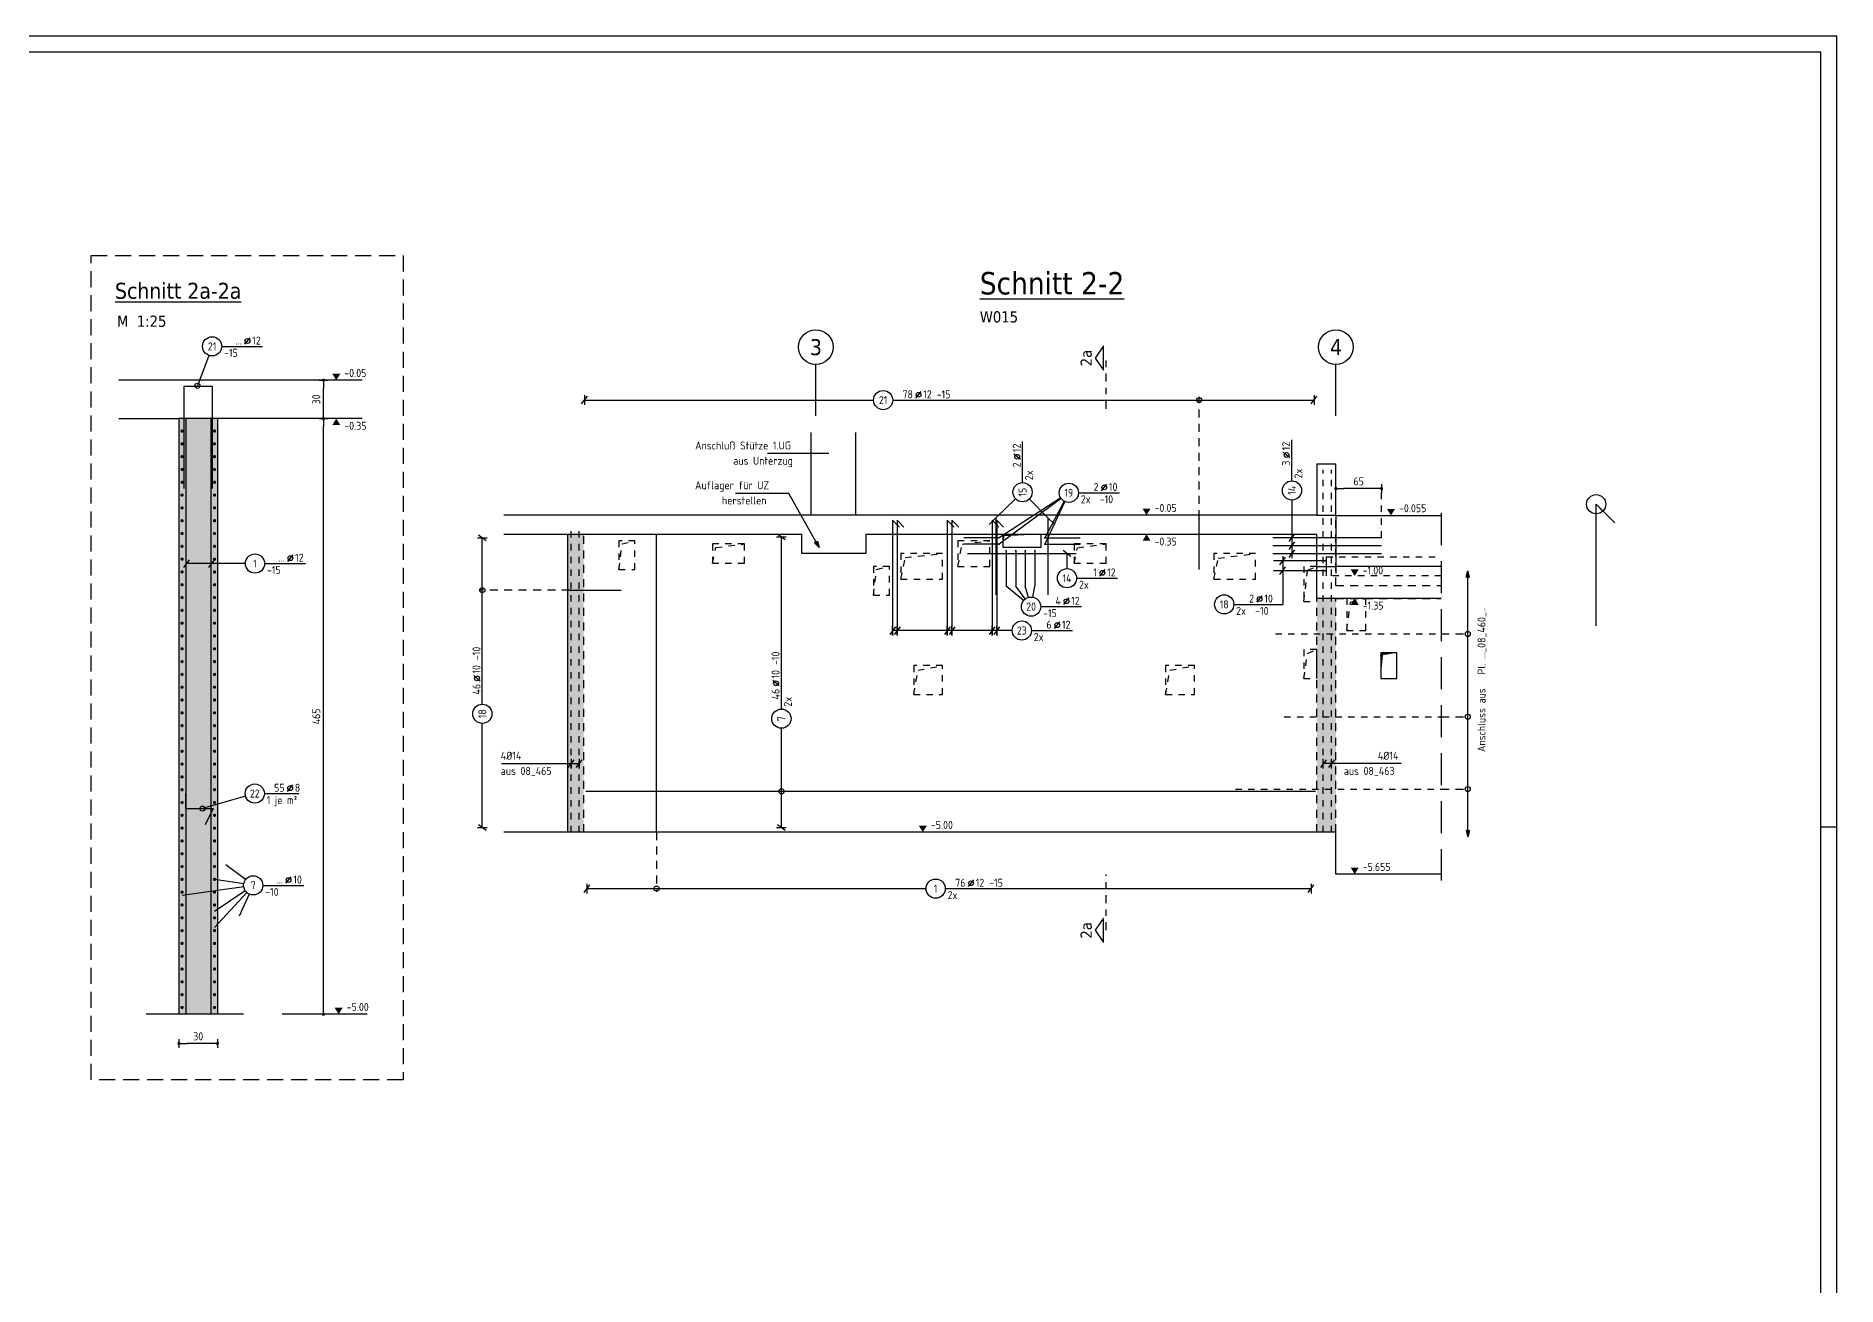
# Model space of a CAD drawing. Extents: x 40 to 126.2, y 46.1 to 88.1.
# Drawn here: x 71.27 to 99.41, y 68.59 to 88.1 of the extents above; entities that cross this region are included whole.
import ezdxf
from ezdxf.enums import TextEntityAlignment as Align

# ---------------------------------------------------------------- set-up
doc = ezdxf.new("R2010")
doc.units = 0
doc.header["$LTSCALE"] = 0.5
for name, pattern in [('AUSGEZOGEN', [1000.01, 1000, 0.01]), ('DASHDOTSMALL', [1.05, 0.5, -0.25, 0.05, -0.25]), ('DASHEDX2', [1.5, 1, -0.5]), ('DOT', [0.175, 0.05, -0.125]), ('HIDDEN', [0.375, 0.25, -0.125]), ('HIDDEN2', [0.187, 0.125, -0.062]), ('HIDDEN4', [0.12, 0.02, -0.1]), ('STRICHLINIE', [0.75, 0.5, -0.25]), ('STRICHPUNKT2', [0.55, 0.25, -0.125, 0.05, -0.125]), ('VERDECKT', [0.375, 0.25, -0.125])]:
    doc.linetypes.add(name, pattern=pattern)
for name, color, linetype in [('ACHSEN', 7, 'Continuous'), ('AFB', 7, 'Continuous'), ('AFU', 7, 'Continuous'), ('BETON', 7, 'Continuous'), ('DETAIL', 7, 'Continuous'), ('DRUEBER', 7, 'Continuous'), ('Fugenband', 7, 'Continuous'), ('grau_mittel', 7, 'Continuous'), ('HILFE', 7, 'Continuous'), ('koten', 7, 'Continuous'), ('MASSE', 7, 'Continuous'), ('OBJEKT', 7, 'Continuous'), ('RAHMEN', 7, 'Continuous'), ('RND', 7, 'Continuous'), ('SCHATTEN', 15, 'Continuous'), ('SCHNITTE', 7, 'Continuous'), ('SFP_Achsen', 7, 'Continuous'), ('TEXT', 7, 'Continuous'), ('VERDECKT', 7, 'Continuous'), ('WBZ', 7, 'Continuous')]:
    doc.layers.add(name, color=color, linetype=linetype)
doc.layers.add('NOPLOT', color=7, linetype='Continuous', plot=False)
doc.styles.add('helv', font='tahoma.ttf')
doc.styles.add('txt', font='isocp.shx')
doc.linetypes.add('AFU_50K', pattern='A,0.15,["/",Standard,S=0.2,R=0,X=-0.01,Y=-0.1],0.07,["/",Standard,S=0.2,R=0,X=-0.01,Y=-0.1],0.15', length=0.37)
doc.linetypes.add('AFU_50L', pattern='A,0.75,["/",Standard,S=0.2,R=0,X=-0.01,Y=-0.1],0.07,["/",Standard,S=0.2,R=0,X=-0.01,Y=-0.1],0.75', length=1.57)
doc.linetypes.add('AFU_50M', pattern='A,0.45,["/",Standard,S=0.2,R=0,X=-0.01,Y=-0.1],0.07,["/",Standard,S=0.2,R=0,X=-0.01,Y=-0.1],0.45', length=0.97)
doc.dimstyles.new('DOT_I', dxfattribs={"dimscale": 0.5, "dimtxt": 0.25, "dimasz": 0.25, "dimexe": 0.1, "dimexo": 0.3, "dimgap": 0.1, "dimtad": 1, "dimdec": 3, "dimzin": 3, "dimtxsty": 'txt', "dimblk": 'DOT', "dimblk1": 'DOT', "dimblk2": 'DOT', "dimsah": 1, "dimcen": 0.1, "dimse1": 1, "dimse2": 1, "dimazin": 0, "dimtfac": 1, "dimtdec": 4, "dimtix": 1, "dimtmove": 2, "dimatfit": 3, "dimfxl": 0, "dimtvp": 1, "dimtolj": 1, "dimtzin": 0, "dimarcsym": 0})

# ---------------------------------------------------------------- blocks, each defined once
blk = doc.blocks.new('DINA0')
at = {"layer": 'RAHMEN'}
for p, q in [((118.9, 84.1), (0, 84.1)), ((118.9, 0), (118.9, 84.1))]:
    blk.add_line(p, q, dxfattribs=at)
at = {"layer": 'RAHMEN', "color": 5}
for p, q in [((118.4, 83.6), (2, 83.6)), ((118.4, 0.5), (118.4, 83.6))]:
    blk.add_line(p, q, dxfattribs=at)
at = {"layer": 'RAHMEN', "color": 7}
blk.add_line((118.4, 59.4), (118.9, 59.4), dxfattribs=at)
blk = doc.blocks.new('OKRD_O')
at = {"color": 0, "linetype": 'ByBlock'}
blk.add_solid([(-0.125, 0.202), (0.125, 0.202), (0, 0)], dxfattribs=at)
at = {"color": 0, "linetype": 'ByBlock', "style": 'txt'}
blk.add_attdef('OKRD', (0.25, 0.1), '', height=0.25, dxfattribs=at)
blk = doc.blocks.new('OKRD_U')
at = {"color": 0, "linetype": 'ByBlock'}
blk.add_solid([(-0.125, -0.202), (0.125, -0.202), (0, 0)], dxfattribs=at)
at = {"color": 0, "linetype": 'ByBlock', "style": 'txt'}
blk.add_attdef('OKRD', (0.25, -0.35), '', height=0.25, dxfattribs=at)
blk = doc.blocks.new('Pfeillinie')
at = {"layer": 'TEXT', "linetype": 'Continuous'}
blk.add_hatch(color=7, dxfattribs=at).paths.add_polyline_path([(0, 0), (-0.8, 0.2), (-0.8, 0), (-0.8, -0.2)])
at = {"layer": 'TEXT', "color": 7, "linetype": 'Continuous'}
for p, q in [((-0.8, 0), (-0.8, 0.2)), ((-0.8, 0.2), (0, 0)), ((-0.8, 0), (-0.8, -0.2)), ((-0.8, -0.2), (0, 0))]:
    blk.add_line(p, q, dxfattribs=at)
blk = doc.blocks.new('lei_gre')
at = {"layer": 'RND', "color": 7, "linetype": 'Continuous'}
for p, q in [((-0.09, -0.12), (0.09, 0.12)), ((0, 0.15), (0, -0.15))]:
    blk.add_line(p, q, dxfattribs=at)
blk = doc.blocks.new('SCHN-2')
at = {"layer": 'SCHNITTE', "color": 6, "linetype": 'Continuous'}
blk.add_lwpolyline([(0.378, 0.088), (0, 0.34), (-0.378, 0.088)], close=True, dxfattribs=at)
at = {"layer": 'SCHNITTE', "color": 1, "linetype": 'DASHDOTSMALL', "style": 'helv'}
blk.add_attdef('SCHN-2', text='', height=0.35, dxfattribs=at).set_placement((0, 0.45), align=Align.CENTER)
blk = doc.blocks.new('RND_LEI')
at = {"layer": 'RND', "color": 7, "linetype": 'Continuous'}
blk.add_line((1.022, 0.066), (1.19, 0.27), dxfattribs=at)
for centre, radius in [((0, 0), 0.3), ((1.106, 0.168), 0.075)]:
    blk.add_circle(centre, radius, dxfattribs=at)
at = {"layer": 'RND', "color": 7, "linetype": 'Continuous', "style": 'txt'}
blk.add_attdef('POSL', text='', height=0.25, dxfattribs=at).set_placement((0, 0), align=Align.MIDDLE)
blk.add_attdef('ANZ', text='', height=0.25, dxfattribs=at).set_placement((0.931, 0.057), align=Align.RIGHT)
for tag, p in [('DUM', (1.253, 0.057)), ('ABSTD', (1.674, 0.057)), ('POSTXT', (0.374, -0.327))]:
    blk.add_attdef(tag, p, '', height=0.25, dxfattribs=at)
blk = doc.blocks.new('DOT')
at = {"layer": 'MASSE', "color": 7, "linetype": 'Continuous'}
for p, q in [((0, 0), (-1, 0)), ((0, 0.54), (0, -0.54))]:
    blk.add_line(p, q, dxfattribs=at)
at = {"layer": 'MASSE', "color": 7, "linetype": 'Continuous', "const_width": 0.2}
blk.add_lwpolyline([(-0.1, 0, 1), (0.1, 0, 1)], format="xyb", close=True, dxfattribs=at)
blk = doc.blocks.new('*D30')
at = {"layer": 'DEFPOINTS', "color": 0, "linetype": 'AUSGEZOGEN', "transparency": 16777216}
for p in [(91.578, 81.038), (91.578, 81.038), (92.291, 81.038)]:
    blk.add_point(p, dxfattribs=at)
at = {"layer": 'MASSE', "color": 0, "linetype": 'AUSGEZOGEN', "lineweight": -2, "transparency": 16777216}
blk.add_line((92.166, 81.038), (91.703, 81.038), dxfattribs=at)
at = {"layer": 'MASSE', "color": 0, "linetype": 'AUSGEZOGEN', "lineweight": -2, "transparency": 16777216, "xscale": 0.125, "yscale": 0.125, "zscale": 0.125, "rotation": 180}
blk.add_blockref('DOT', (91.578, 81.038), dxfattribs=at)
at = {"layer": 'MASSE', "color": 0, "linetype": 'AUSGEZOGEN', "lineweight": -2, "transparency": 16777216, "xscale": 0.125, "yscale": 0.125, "zscale": 0.125}
blk.add_blockref('DOT', (92.291, 81.038), dxfattribs=at)
at = {"layer": 'MASSE', "color": 0, "linetype": 'AUSGEZOGEN', "transparency": 16777216, "insert": (91.934, 81.151), "char_height": 0.125, "attachment_point": 5, "style": 'txt'}
blk.add_mtext('\\A1;65', dxfattribs=at)
blk = doc.blocks.new('*D31')
at = {"layer": 'DEFPOINTS', "color": 0, "linetype": 'AUSGEZOGEN', "transparency": 16777216}
for p in [(73.506, 72.373), (73.506, 72.373), (74.106, 72.373)]:
    blk.add_point(p, dxfattribs=at)
at = {"layer": 'MASSE', "color": 0, "linetype": 'AUSGEZOGEN', "lineweight": -2, "transparency": 16777216}
blk.add_line((73.981, 72.373), (73.631, 72.373), dxfattribs=at)
at = {"layer": 'MASSE', "color": 0, "linetype": 'AUSGEZOGEN', "lineweight": -2, "transparency": 16777216, "xscale": 0.125, "yscale": 0.125, "zscale": 0.125, "rotation": 180}
blk.add_blockref('DOT', (73.506, 72.373), dxfattribs=at)
at = {"layer": 'MASSE', "color": 0, "linetype": 'AUSGEZOGEN', "lineweight": -2, "transparency": 16777216, "xscale": 0.125, "yscale": 0.125, "zscale": 0.125}
blk.add_blockref('DOT', (74.106, 72.373), dxfattribs=at)
at = {"layer": 'MASSE', "color": 0, "linetype": 'AUSGEZOGEN', "transparency": 16777216, "insert": (73.806, 72.485), "char_height": 0.125, "attachment_point": 5, "style": 'txt'}
blk.add_mtext('\\A1;30', dxfattribs=at)
blk = doc.blocks.new('*D32')
at = {"layer": 'DEFPOINTS', "color": 0, "linetype": 'AUSGEZOGEN', "transparency": 16777216}
for p in [(75.762, 82.73), (75.762, 82.73), (75.762, 82.13)]:
    blk.add_point(p, dxfattribs=at)
at = {"layer": 'MASSE', "color": 0, "linetype": 'AUSGEZOGEN', "lineweight": -2, "transparency": 16777216}
blk.add_line((75.762, 82.255), (75.762, 82.605), dxfattribs=at)
at = {"layer": 'MASSE', "color": 0, "linetype": 'AUSGEZOGEN', "lineweight": -2, "transparency": 16777216, "xscale": 0.125, "yscale": 0.125, "zscale": 0.125}
for p, rotation in [((75.762, 82.73), 90), ((75.762, 82.13), 270)]:
    blk.add_blockref('DOT', p, dxfattribs=dict(at, rotation=rotation))
at = {"layer": 'MASSE', "color": 0, "linetype": 'AUSGEZOGEN', "transparency": 16777216, "insert": (75.65, 82.43), "char_height": 0.125, "attachment_point": 5, "rotation": 90, "style": 'txt'}
blk.add_mtext('\\A1;30', dxfattribs=at)
blk = doc.blocks.new('*D33')
at = {"layer": 'DEFPOINTS', "color": 0, "linetype": 'AUSGEZOGEN', "transparency": 16777216}
for p in [(75.762, 82.13), (75.762, 82.13), (75.762, 72.83)]:
    blk.add_point(p, dxfattribs=at)
at = {"layer": 'MASSE', "color": 0, "linetype": 'AUSGEZOGEN', "lineweight": -2, "transparency": 16777216}
blk.add_line((75.762, 72.955), (75.762, 82.005), dxfattribs=at)
at = {"layer": 'MASSE', "color": 0, "linetype": 'AUSGEZOGEN', "lineweight": -2, "transparency": 16777216, "xscale": 0.125, "yscale": 0.125, "zscale": 0.125}
for p, rotation in [((75.762, 82.13), 90), ((75.762, 72.83), 270)]:
    blk.add_blockref('DOT', p, dxfattribs=dict(at, rotation=rotation))
at = {"layer": 'MASSE', "color": 0, "linetype": 'AUSGEZOGEN', "transparency": 16777216, "insert": (75.65, 77.48), "char_height": 0.125, "attachment_point": 5, "rotation": 90, "style": 'txt'}
blk.add_mtext('\\A1;465', dxfattribs=at)

msp = doc.modelspace()

# ---------------------------------------------------------------- hatches: boundary and pattern name
at = {"layer": 'grau_mittel'}
for points in [[(74.1057, 82.1303), (73.5057, 82.1303), (73.5057, 72.8303), (74.1057, 72.8303)], [(79.8279, 80.3232), (79.5779, 80.3232), (79.5779, 75.6732), (79.8279, 75.6732)], [(91.5779, 79.3232), (91.2779, 79.3232), (91.2779, 79.2732), (91.2779, 75.6732), (91.5779, 75.6732)]]:
    msp.add_hatch(color=61, dxfattribs=at).paths.add_polyline_path(points)

# ---------------------------------------------------------------- linework, layer by layer
at = {"layer": 'ACHSEN', "color": 140, "linetype": 'AUSGEZOGEN'}
for p, q in [((83.4529, 82.1747), (83.4529, 82.9769)), ((91.5779, 82.1747), (91.5779, 82.9769))]:
    msp.add_line(p, q, dxfattribs=at)
at = {"layer": 'AFB', "color": 1, "linetype": 'AUSGEZOGEN'}
msp.add_line((91.4279, 79.9732), (91.4279, 79.6732), dxfattribs=at)
at = {"layer": 'AFU', "color": 8, "linetype": 'AFU_50K'}
for p, q in [((74.1057, 82.1303), (73.5057, 82.1303)), ((91.2779, 80.6232), (91.5779, 80.6232)), ((74.1057, 72.8303), (73.5057, 72.8303))]:
    msp.add_line(p, q, dxfattribs=at)
at = {"layer": 'AFU', "color": 8, "linetype": 'AFU_50L'}
for p, q in [((91.5779, 80.6182), (91.5779, 79.8232)), ((83.2329, 80.3232), (79.5779, 80.3232)), ((83.2329, 80.0232), (83.2329, 80.3232)), ((86.3729, 80.3232), (84.2329, 80.3232)), ((84.2329, 80.3232), (84.2329, 80.0232)), ((91.2779, 80.3232), (86.9729, 80.3232)), ((91.2779, 79.3232), (91.2779, 80.3232)), ((84.2329, 80.0232), (83.2329, 80.0232)), ((93.2226, 79.8232), (91.5779, 79.8232)), ((93.2226, 79.3232), (91.2779, 79.3232)), ((91.5779, 75.6732), (79.5779, 75.6732)), ((91.5779, 75.0182), (91.5779, 75.6732)), ((93.2226, 75.0182), (91.5779, 75.0182))]:
    msp.add_line(p, q, dxfattribs=at)
at = {"layer": 'AFU', "color": 8, "linetype": 'AFU_50M'}
msp.add_line((91.2779, 79.8232), (91.5779, 79.8232), dxfattribs=at)
at = {"layer": 'BETON', "color": 6, "linetype": 'AUSGEZOGEN'}
for p, q in [((76.3676, 82.7303), (72.5662, 82.7303)), ((72.5662, 82.1303), (73.5057, 82.1303)), ((73.5057, 82.1303), (73.5057, 72.8303)), ((76.3676, 82.1303), (74.1057, 82.1303)), ((74.1057, 82.1303), (74.1057, 72.8303)), ((91.2779, 81.4232), (91.2779, 80.6232)), ((91.2779, 81.4232), (91.5779, 81.4232)), ((91.5779, 80.6182), (91.5779, 81.4232)), ((91.2779, 80.6232), (78.5779, 80.6232)), ((91.5779, 80.6182), (93.2226, 80.6182)), ((79.5779, 80.3232), (78.5779, 80.3232)), ((79.5779, 75.6732), (79.5779, 80.3232)), ((79.5779, 75.6732), (78.5779, 75.6732)), ((73.5057, 72.8303), (72.9914, 72.8303)), ((74.5124, 72.8303), (74.1057, 72.8303))]:
    msp.add_line(p, q, dxfattribs=at)
for points in [[(86.3729, 80.3232), (86.3729, 80.1232), (86.9729, 80.1232), (86.9729, 80.3232)], [(92.2779, 78.4732), (92.2779, 78.0732), (92.5279, 78.0732), (92.5279, 78.4732)]]:
    msp.add_lwpolyline(points, close=True, dxfattribs=at)
at = {"layer": 'DETAIL', "color": 102, "linetype": 'STRICHLINIE'}
msp.add_lwpolyline([(77.0064, 84.6754), (77.0064, 71.806), (72.135, 71.806), (72.135, 84.6754)], close=True, dxfattribs=at)
at = {"layer": 'DRUEBER', "color": 7, "linetype": 'DOT'}
for p, q in [((91.5779, 80.6182), (91.5779, 79.6732)), ((83.2329, 80.3232), (79.5779, 80.3232)), ((83.2329, 80.0232), (83.2329, 80.3232)), ((84.2329, 80.3232), (84.2329, 80.0232)), ((86.3729, 80.3232), (84.2329, 80.3232)), ((91.2779, 80.3232), (86.9729, 80.3232)), ((91.2779, 79.3232), (91.2779, 80.3232)), ((84.2329, 80.0232), (83.2329, 80.0232)), ((93.2226, 79.6732), (91.5779, 79.6732)), ((93.2226, 79.3232), (91.2779, 79.3232))]:
    msp.add_line(p, q, dxfattribs=at)
at = {"layer": 'Fugenband', "color": 102, "linetype": 'HIDDEN4'}
for p, q in [((91.4279, 79.9732), (93.2226, 79.9732)), ((93.2226, 79.6732), (91.4279, 79.6732))]:
    msp.add_line(p, q, dxfattribs=at)
at = {"layer": 'HILFE', "color": 102, "linetype": 'AUSGEZOGEN'}
for p, q in [((82.6989, 81.5892), (83.6573, 81.5892)), ((78.5429, 76.7434), (79.7573, 76.7434)), ((92.5959, 76.7434), (91.3815, 76.7434))]:
    msp.add_line(p, q, dxfattribs=at)
at = {"layer": 'HILFE', "color": 102, "linetype": 'DASHEDX2'}
msp.add_line((93.2226, 80.6564), (93.2226, 74.9182), dxfattribs=at)
at = {"layer": 'koten', "color": 7, "linetype": 'AUSGEZOGEN'}
msp.add_line((76.4446, 72.8303), (75.1167, 72.8303), dxfattribs=at)
at = {"layer": 'MASSE', "color": 7, "linetype": 'HIDDEN4'}
msp.add_line((92.2906, 80.2736), (92.2906, 80.9706), dxfattribs=at)
at = {"layer": 'NOPLOT', "color": 191, "linetype": 'AUSGEZOGEN'}
msp.add_line((95.6434, 80.7931), (95.9329, 80.5036), dxfattribs=at)
at = {"layer": 'OBJEKT', "color": 7, "linetype": 'AUSGEZOGEN'}
for p, q in [((83.3829, 80.6232), (83.3829, 81.9156)), ((84.0779, 80.6232), (84.0779, 81.9156))]:
    msp.add_line(p, q, dxfattribs=at)
at = {"layer": 'RND', "color": 102, "linetype": 'AUSGEZOGEN'}
for p, q in [((73.9701, 83.1176), (73.7931, 82.6426)), ((86.5752, 80.8774), (86.2655, 80.5805)), ((87.2797, 80.8908), (86.3152, 80.2699)), ((87.2849, 80.8831), (86.3152, 80.1699)), ((86.789, 80.8746), (87.0803, 80.5805)), ((87.3351, 80.8397), (87.0305, 80.2699)), ((87.3422, 80.8361), (87.0305, 80.1699)), ((90.8911, 80.8581), (90.8911, 80.0236)), ((87.3775, 79.7882), (87.3775, 80.0236)), ((90.7473, 79.9092), (90.7473, 79.2295)), ((74.5434, 79.8671), (73.6193, 79.8671)), ((86.7003, 79.2899), (86.4262, 79.5156)), ((86.7263, 79.3147), (86.5762, 79.5156)), ((86.7757, 79.339), (86.7262, 79.5156)), ((86.8437, 79.342), (86.8762, 79.5156)), ((86.522, 78.8215), (84.6529, 78.8215)), ((74.5448, 76.234), (73.8731, 76.0408)), ((74.5455, 74.9323), (74.239, 75.1641)), ((74.517, 74.8649), (74.0607, 74.936)), ((74.5169, 74.819), (73.5536, 74.686)), ((74.5406, 74.7583), (74.0607, 74.436)), ((74.5635, 74.7316), (74.0607, 74.186)), ((74.6029, 74.7054), (74.4449, 74.3591))]:
    msp.add_line(p, q, dxfattribs=at)
at = {"layer": 'RND', "color": 7, "linetype": 'AUSGEZOGEN'}
for p, q in [((74.1725, 83.2582), (74.8125, 83.2582)), ((79.84, 82.4188), (84.3553, 82.4188)), ((84.6553, 82.4188), (91.2359, 82.4188)), ((86.6834, 81.1312), (86.6834, 81.7712)), ((90.8911, 81.1581), (90.8911, 81.7981)), ((87.5558, 80.972), (88.1958, 80.972)), ((78.2439, 77.6719), (78.2439, 80.2667)), ((82.916, 77.5955), (82.916, 80.283)), ((74.8434, 79.8671), (75.4834, 79.8671)), ((87.5275, 79.6382), (88.1675, 79.6382)), ((86.9661, 79.1945), (87.6061, 79.1945)), ((89.9832, 79.2295), (90.7473, 79.2295)), ((86.822, 78.8215), (87.462, 78.8215)), ((78.2439, 75.7435), (78.2439, 77.3719)), ((82.916, 75.7448), (82.916, 77.2955)), ((74.839, 76.2755), (75.379, 76.2755)), ((74.8152, 74.8419), (75.4552, 74.8419)), ((79.8774, 74.7914), (85.1752, 74.7914)), ((85.4752, 74.7914), (91.1891, 74.7914))]:
    msp.add_line(p, q, dxfattribs=at)
at = {"layer": 'RND', "color": 102, "linetype": 'VERDECKT'}
for p, q in [((89.442, 80.5731), (89.442, 82.4688)), ((79.6116, 79.4517), (78.1939, 79.4517)), ((93.2226, 78.7671), (93.6877, 78.7671)), ((93.2226, 77.4748), (93.6877, 77.4748)), ((93.2226, 76.3457), (93.6877, 76.3457)), ((80.9653, 75.6732), (80.9653, 74.7414))]:
    msp.add_line(p, q, dxfattribs=at)
at = {"layer": 'RND', "color": 1, "linetype": 'AUSGEZOGEN'}
for points in [[(73.5857, 81.0375), (73.5857, 82.6375), (74.0257, 82.6375), (74.0257, 81.0375)], [(73.6193, 72.8303), (73.6193, 82.1303)], [(74.0102, 72.8303), (74.0102, 82.1303)], [(95.6434, 78.8931), (95.6434, 80.7931), (95.7495, 80.6871)], [(84.759, 80.4367), (84.6529, 80.5428), (84.6529, 78.7428)], [(84.831, 80.4367), (84.7249, 80.5428), (84.7249, 78.7428)], [(85.6138, 80.4367), (85.5078, 80.5428), (85.5078, 78.7428)], [(85.6858, 80.4367), (85.5797, 80.5428), (85.5797, 78.7428)], [(86.1594, 80.4744), (86.2655, 80.5805), (86.2655, 79.3805)], [(86.313, 80.4367), (86.207, 80.5428), (86.207, 78.7428)], [(86.385, 80.4367), (86.2789, 80.5428), (86.2789, 78.7428)], [(87.1864, 80.4744), (87.0803, 80.5805), (87.0803, 79.3805)], [(89.442, 79.7731), (89.442, 80.5731)], [(80.9653, 75.6732), (80.9653, 80.3232)], [(86.3152, 80.2699), (85.7652, 80.2699)], [(87.0305, 80.2699), (87.5805, 80.2699)], [(90.5906, 80.2736), (92.2906, 80.2736)], [(86.3152, 80.1699), (85.7652, 80.1699)], [(85.8229, 80.0236), (87.5229, 80.0236)], [(86.4262, 80.0656), (86.4262, 79.5156)], [(86.5762, 80.0656), (86.5762, 79.5156)], [(86.7262, 80.0656), (86.7262, 79.5156)], [(86.8762, 80.0656), (86.8762, 79.5156)], [(87.0305, 80.1699), (87.5805, 80.1699)], [(90.5906, 80.1486), (92.2906, 80.1486)], [(90.5906, 80.0236), (92.2906, 80.0236)], [(91.4037, 79.9092), (90.6037, 79.9092)], [(91.4037, 79.7543), (90.6037, 79.7543)], [(79.6116, 79.4517), (80.4116, 79.4517)], [(73.6074, 76.2822), (73.6074, 76.0408), (74.0389, 76.0408), (73.9119, 75.7863)], [(79.8595, 76.3105), (91.2595, 76.3105)]]:
    msp.add_lwpolyline(points, dxfattribs=at)
at = {"layer": 'RND', "color": 7, "linetype": 'AUSGEZOGEN'}
for points, const_width in [([(73.5411, 81.936, 1), (73.5661, 81.936, 1)], 0.025), ([(74.0732, 81.936, -1), (74.0482, 81.936, -1)], 0.025), ([(73.5411, 81.736, 1), (73.5661, 81.736, 1)], 0.025), ([(74.0732, 81.736, -1), (74.0482, 81.736, -1)], 0.025), ([(73.5411, 81.536, 1), (73.5661, 81.536, 1)], 0.025), ([(73.5411, 81.336, 1), (73.5661, 81.336, 1)], 0.025), ([(74.0732, 81.536, -1), (74.0482, 81.536, -1)], 0.025), ([(74.0732, 81.336, -1), (74.0482, 81.336, -1)], 0.025), ([(73.5411, 81.136, 1), (73.5661, 81.136, 1)], 0.025), ([(74.0732, 81.136, -1), (74.0482, 81.136, -1)], 0.025), ([(73.5411, 80.936, 1), (73.5661, 80.936, 1)], 0.025), ([(73.5411, 80.736, 1), (73.5661, 80.736, 1)], 0.025), ([(74.0732, 80.936, -1), (74.0482, 80.936, -1)], 0.025), ([(74.0732, 80.736, -1), (74.0482, 80.736, -1)], 0.025), ([(73.5411, 80.536, 1), (73.5661, 80.536, 1)], 0.025), ([(74.0732, 80.536, -1), (74.0482, 80.536, -1)], 0.025), ([(89.4358, 80.5731, 1), (89.4483, 80.5731, 1)], 0.0125), ([(73.5411, 80.336, 1), (73.5661, 80.336, 1)], 0.025), ([(74.0732, 80.336, -1), (74.0482, 80.336, -1)], 0.025), ([(86.3222, 80.2699, -1), (86.3082, 80.2699, -1)], 0.014), ([(86.3222, 80.1699, -1), (86.3082, 80.1699, -1)], 0.014), ([(87.0235, 80.2699, 1), (87.0375, 80.2699, 1)], 0.014), ([(87.0235, 80.1699, 1), (87.0375, 80.1699, 1)], 0.014), ([(73.5411, 80.136, 1), (73.5661, 80.136, 1)], 0.025), ([(73.5411, 79.936, 1), (73.5661, 79.936, 1)], 0.025), ([(74.0732, 80.136, -1), (74.0482, 80.136, -1)], 0.025), ([(74.0732, 79.936, -1), (74.0482, 79.936, -1)], 0.025), ([(86.4262, 80.0726, -1), (86.4262, 80.0586, -1)], 0.014), ([(86.5762, 80.0726, -1), (86.5762, 80.0586, -1)], 0.014), ([(86.7262, 80.0726, -1), (86.7262, 80.0586, -1)], 0.014), ([(86.8762, 80.0726, -1), (86.8762, 80.0586, -1)], 0.014), ([(91.4107, 79.9092, 1), (91.3967, 79.9092, 1)], 0.014), ([(73.5411, 79.736, 1), (73.5661, 79.736, 1)], 0.025), ([(74.0732, 79.736, -1), (74.0482, 79.736, -1)], 0.025), ([(91.4107, 79.7543, 1), (91.3967, 79.7543, 1)], 0.014), ([(73.5411, 79.536, 1), (73.5661, 79.536, 1)], 0.025), ([(73.5411, 79.336, 1), (73.5661, 79.336, 1)], 0.025), ([(74.0732, 79.536, -1), (74.0482, 79.536, -1)], 0.025), ([(74.0732, 79.336, -1), (74.0482, 79.336, -1)], 0.025), ([(79.6046, 79.4517, 1), (79.6186, 79.4517, 1)], 0.014), ([(73.5411, 79.136, 1), (73.5661, 79.136, 1)], 0.025), ([(74.0732, 79.136, -1), (74.0482, 79.136, -1)], 0.025), ([(73.5411, 78.936, 1), (73.5661, 78.936, 1)], 0.025), ([(74.0732, 78.936, -1), (74.0482, 78.936, -1)], 0.025), ([(73.5411, 78.736, 1), (73.5661, 78.736, 1)], 0.025), ([(73.5411, 78.536, 1), (73.5661, 78.536, 1)], 0.025), ([(74.0732, 78.736, -1), (74.0482, 78.736, -1)], 0.025), ([(74.0732, 78.536, -1), (74.0482, 78.536, -1)], 0.025), ([(73.5411, 78.336, 1), (73.5661, 78.336, 1)], 0.025), ([(74.0732, 78.336, -1), (74.0482, 78.336, -1)], 0.025), ([(73.5411, 78.136, 1), (73.5661, 78.136, 1)], 0.025), ([(73.5411, 77.936, 1), (73.5661, 77.936, 1)], 0.025), ([(74.0732, 78.136, -1), (74.0482, 78.136, -1)], 0.025), ([(74.0732, 77.936, -1), (74.0482, 77.936, -1)], 0.025), ([(73.5411, 77.736, 1), (73.5661, 77.736, 1)], 0.025), ([(74.0732, 77.736, -1), (74.0482, 77.736, -1)], 0.025), ([(73.5411, 77.536, 1), (73.5661, 77.536, 1)], 0.025), ([(74.0732, 77.536, -1), (74.0482, 77.536, -1)], 0.025), ([(73.5411, 77.336, 1), (73.5661, 77.336, 1)], 0.025), ([(73.5411, 77.136, 1), (73.5661, 77.136, 1)], 0.025), ([(74.0732, 77.336, -1), (74.0482, 77.336, -1)], 0.025), ([(74.0732, 77.136, -1), (74.0482, 77.136, -1)], 0.025), ([(73.5411, 76.936, 1), (73.5661, 76.936, 1)], 0.025), ([(74.0732, 76.936, -1), (74.0482, 76.936, -1)], 0.025), ([(73.5411, 76.736, 1), (73.5661, 76.736, 1)], 0.025), ([(73.5411, 76.536, 1), (73.5661, 76.536, 1)], 0.025), ([(74.0732, 76.736, -1), (74.0482, 76.736, -1)], 0.025), ([(74.0732, 76.536, -1), (74.0482, 76.536, -1)], 0.025), ([(73.5411, 76.336, 1), (73.5661, 76.336, 1)], 0.025), ([(74.0732, 76.336, -1), (74.0482, 76.336, -1)], 0.025), ([(73.5411, 76.136, 1), (73.5661, 76.136, 1)], 0.025), ([(73.5411, 75.936, 1), (73.5661, 75.936, 1)], 0.025), ([(74.0732, 76.136, -1), (74.0482, 76.136, -1)], 0.025), ([(74.0732, 75.936, -1), (74.0482, 75.936, -1)], 0.025), ([(73.5411, 75.736, 1), (73.5661, 75.736, 1)], 0.025), ([(74.0732, 75.736, -1), (74.0482, 75.736, -1)], 0.025), ([(73.5411, 75.536, 1), (73.5661, 75.536, 1)], 0.025), ([(74.0732, 75.536, -1), (74.0482, 75.536, -1)], 0.025), ([(73.5411, 75.336, 1), (73.5661, 75.336, 1)], 0.025), ([(73.5411, 75.136, 1), (73.5661, 75.136, 1)], 0.025), ([(74.0732, 75.336, -1), (74.0482, 75.336, -1)], 0.025), ([(74.0732, 75.136, -1), (74.0482, 75.136, -1)], 0.025), ([(73.5411, 74.936, 1), (73.5661, 74.936, 1)], 0.025), ([(74.0732, 74.936, -1), (74.0482, 74.936, -1)], 0.025), ([(73.5411, 74.736, 1), (73.5661, 74.736, 1)], 0.025), ([(73.5411, 74.536, 1), (73.5661, 74.536, 1)], 0.025), ([(74.0732, 74.736, -1), (74.0482, 74.736, -1)], 0.025), ([(74.0732, 74.536, -1), (74.0482, 74.536, -1)], 0.025), ([(73.5411, 74.336, 1), (73.5661, 74.336, 1)], 0.025), ([(74.0732, 74.336, -1), (74.0482, 74.336, -1)], 0.025), ([(73.5411, 74.136, 1), (73.5661, 74.136, 1)], 0.025), ([(74.0732, 74.136, -1), (74.0482, 74.136, -1)], 0.025), ([(73.5411, 73.936, 1), (73.5661, 73.936, 1)], 0.025), ([(73.5411, 73.736, 1), (73.5661, 73.736, 1)], 0.025), ([(74.0732, 73.936, -1), (74.0482, 73.936, -1)], 0.025), ([(74.0732, 73.736, -1), (74.0482, 73.736, -1)], 0.025), ([(73.5411, 73.536, 1), (73.5661, 73.536, 1)], 0.025), ([(74.0732, 73.536, -1), (74.0482, 73.536, -1)], 0.025), ([(73.5411, 73.336, 1), (73.5661, 73.336, 1)], 0.025), ([(73.5411, 73.136, 1), (73.5661, 73.136, 1)], 0.025), ([(74.0732, 73.336, -1), (74.0482, 73.336, -1)], 0.025), ([(74.0732, 73.136, -1), (74.0482, 73.136, -1)], 0.025), ([(73.5411, 72.936, 1), (73.5661, 72.936, 1)], 0.025), ([(74.0732, 72.936, -1), (74.0482, 72.936, -1)], 0.025)]:
    msp.add_lwpolyline(points, format="xyb", close=True, dxfattribs=dict(at, const_width=const_width))
at = {"layer": 'RND', "color": 1, "linetype": 'HIDDEN2'}
for points in [[(91.3815, 75.6732), (91.3815, 81.3282)], [(91.5073, 75.6732), (91.5073, 81.3282)], [(79.6315, 75.6732), (79.6315, 80.4232)], [(79.7573, 75.6732), (79.7573, 80.4232)], [(90.6332, 78.7671), (93.2226, 78.7671)], [(90.7703, 77.4748), (93.2226, 77.4748)], [(90.0074, 76.3457), (93.2226, 76.3457)]]:
    msp.add_lwpolyline(points, dxfattribs=at)
at = {"layer": 'RND', "color": 102, "linetype": 'AUSGEZOGEN'}
for points in [[(83.5064, 80.1182), (83.032, 80.9594), (82.1966, 80.9594)], [(93.6377, 75.5986), (93.6377, 79.7536)]]:
    msp.add_lwpolyline(points, dxfattribs=at)
at = {"layer": 'RND', "color": 7, "linetype": 'AUSGEZOGEN'}
for centre in [(73.7931, 82.6426), (89.442, 82.4188), (78.2439, 79.4517), (93.6377, 78.7671), (93.6377, 77.4748), (82.916, 76.3105), (93.6377, 76.3457), (73.8731, 76.0408), (80.9653, 74.7914)]:
    msp.add_circle(centre, 0.04, dxfattribs=at)
at = {"layer": 'RND', "color": 1, "linetype": 'AUSGEZOGEN'}
msp.add_circle((95.6434, 80.7931), 0.15, dxfattribs=at)
at = {"layer": 'SCHATTEN', "color": 1, "linetype": 'AUSGEZOGEN'}
for points in [[(86.3729, 80.1232, 0, 0.0326, 0), (86.3891, 80.3219, 0, 0, 0), (86.3733, 80.3084, 0.0297, 0, 0), (86.9729, 80.3232, 0, 0, 0)], [(92.2779, 78.0732, 0, 0.0386, 0), (92.2972, 78.4723, 0, 0, 0), (92.2796, 78.4529, 0.0408, 0, 0), (92.5279, 78.4732, 0, 0, 0)]]:
    msp.add_lwpolyline(points, format="xyseb", dxfattribs=at)
at = {"layer": 'SCHNITTE', "color": 6, "linetype": 'STRICHPUNKT2'}
for p, q in [((87.9896, 82.2853), (87.9896, 83.0764)), ((87.9896, 74.1402), (87.9896, 75.0133))]:
    msp.add_line(p, q, dxfattribs=at)
at = {"layer": 'SFP_Achsen', "color": 7, "linetype": 'AUSGEZOGEN'}
for centre in [(83.4529, 83.2474), (91.5779, 83.2474)]:
    msp.add_circle(centre, 0.2705, dxfattribs=at)
at = {"layer": 'VERDECKT', "color": 7, "linetype": 'VERDECKT'}
for p, q in [((91.5779, 79.5232), (91.5779, 80.6182)), ((79.8279, 75.6732), (79.8279, 80.3232)), ((83.2329, 80.3232), (79.8279, 80.3232)), ((91.2779, 80.3232), (86.9729, 80.3232)), ((91.2779, 75.6732), (91.2779, 80.3232)), ((91.5779, 75.6732), (91.5779, 79.3232))]:
    msp.add_line(p, q, dxfattribs=at)
at = {"layer": 'VERDECKT', "color": 7, "linetype": 'HIDDEN'}
for p, q in [((83.2329, 80.0232), (83.2329, 80.3232)), ((84.2329, 80.3232), (84.2329, 80.0232)), ((86.3729, 80.3232), (84.2329, 80.3232)), ((84.2329, 80.0232), (83.2329, 80.0232)), ((91.5779, 79.5232), (93.2226, 79.5232)), ((91.5779, 79.3232), (93.2226, 79.3232))]:
    msp.add_line(p, q, dxfattribs=at)
at = {"layer": 'WBZ', "color": 102, "linetype": 'HIDDEN2'}
for p, q in [((80.4271, 80.1741), (80.6279, 80.2232)), ((85.7388, 80.1682), (86.1729, 80.2232)), ((80.3779, 79.7732), (80.4271, 80.1741)), ((81.8379, 79.8732), (81.892, 80.1159)), ((81.892, 80.1159), (82.3379, 80.1732)), ((84.7829, 79.6232), (84.8505, 79.9604)), ((84.8505, 79.9604), (85.4329, 80.0232)), ((85.6729, 79.8232), (85.7388, 80.1682)), ((87.4879, 79.8732), (87.5391, 80.1136)), ((87.5391, 80.1136), (87.9879, 80.1732)), ((89.6729, 79.6232), (89.7402, 79.9515)), ((89.7402, 79.9515), (90.3229, 80.0232)), ((84.3529, 79.3732), (84.4021, 79.7741)), ((84.4021, 79.7741), (84.6029, 79.8232)), ((91.0779, 79.2732), (91.135, 79.7648)), ((91.135, 79.7648), (91.2779, 79.8232)), ((91.7479, 78.8232), (91.805, 79.2648)), ((91.805, 79.2648), (92.0479, 79.3232)), ((91.135, 78.4648), (91.2779, 78.5232)), ((85.0502, 78.2015), (85.4329, 78.2732)), ((88.9852, 78.2015), (89.3679, 78.2732)), ((91.0779, 78.0732), (91.135, 78.4648)), ((84.9829, 77.8232), (85.0502, 78.2015)), ((88.9179, 77.8232), (88.9852, 78.2015))]:
    msp.add_line(p, q, dxfattribs=at)
for points in [[(80.3779, 79.7732), (80.6279, 79.7732), (80.6279, 80.2232), (80.3779, 80.2232)], [(85.6729, 79.8232), (86.1729, 79.8232), (86.1729, 80.2232), (85.6729, 80.2232)], [(81.8379, 79.8732), (82.3379, 79.8732), (82.3379, 80.1732), (81.8379, 80.1732)], [(84.7829, 79.6232), (85.4329, 79.6232), (85.4329, 80.0232), (84.7829, 80.0232)], [(87.4879, 79.8732), (87.9879, 79.8732), (87.9879, 80.1732), (87.4879, 80.1732)], [(89.6729, 79.6232), (90.3229, 79.6232), (90.3229, 80.0232), (89.6729, 80.0232)], [(84.3529, 79.3732), (84.6029, 79.3732), (84.6029, 79.8232), (84.3529, 79.8232)], [(91.0779, 79.2732), (91.2779, 79.2732), (91.2779, 79.8232), (91.0779, 79.8232)], [(91.7479, 78.8232), (92.0479, 78.8232), (92.0479, 79.3232), (91.7479, 79.3232)], [(91.0779, 78.0732), (91.2779, 78.0732), (91.2779, 78.5232), (91.0779, 78.5232)], [(84.9829, 77.8232), (85.4329, 77.8232), (85.4329, 78.2732), (84.9829, 78.2732)], [(88.9179, 77.8232), (89.3679, 77.8232), (89.3679, 78.2732), (88.9179, 78.2732)]]:
    msp.add_lwpolyline(points, close=True, dxfattribs=at)

# ---------------------------------------------------------------- block references
at = {"layer": 'koten', "color": 7, "linetype": 'AUSGEZOGEN', "xscale": 0.5, "yscale": 0.5, "zscale": 0.5}
for name, p, values in [('OKRD_O', (75.9627, 82.7303), {'OKRD': '-0.05'}), ('OKRD_U', (75.9627, 82.1303), {'OKRD': '-0.35'}), ('OKRD_O', (88.6198, 80.6232), {'OKRD': '-0.05'}), ('OKRD_O', (92.4385, 80.6182), {'OKRD': '-0.055'}), ('OKRD_U', (88.6198, 80.3232), {'OKRD': '-0.35'}), ('OKRD_U', (91.8712, 79.3232), {'OKRD': '-1.35'}), ('OKRD_O', (85.1249, 75.6732), {'OKRD': '-5.00'}), ('OKRD_O', (91.8712, 75.0182), {'OKRD': '-5.655'}), ('OKRD_O', (75.9999, 72.8303), {'OKRD': '-5.00'})]:
    msp.add_blockref(name, p, dxfattribs=at).add_auto_attribs(values)
at = {"layer": 'koten', "color": 7, "linetype": 'AUSGEZOGEN'}
ref = msp.add_blockref('OKRD_O', (91.8712, 79.6732), dxfattribs=dict(at, xscale=0.5, yscale=0.5, zscale=0.5))
ref.add_attrib('OKRD', '-1.00', (91.9962, 79.6988), dxfattribs={"layer": '0', "color": 0, "linetype": 'ByBlock', "height": 0.125, "style": 'txt'})
at = {"layer": 'RAHMEN', "color": 7, "linetype": 'AUSGEZOGEN', "xscale": 0.5, "yscale": 0.5, "zscale": 0.5}
msp.add_blockref('DINA0', (39.9553, 46.0537), dxfattribs=at)
at = {"layer": 'RND', "color": 7, "linetype": 'AUSGEZOGEN', "xscale": 0.5, "yscale": 0.5, "zscale": 0.5}
for p, values in [((74.0225, 83.2582), {'POSL': '21', 'DUM': '12', 'ANZ': '...', 'POSTXT': '-15'}), ((84.5053, 82.4188), {'POSL': '21', 'DUM': '12', 'ANZ': '78', 'ABSTD': '-15'}), ((87.4058, 80.972), {'POSL': '19', 'DUM': '10', 'ANZ': '2', 'POSTXT': '2x  -10'}), ((74.6934, 79.8671), {'POSL': '1', 'DUM': '12', 'ANZ': '...', 'POSTXT': '-15'}), ((87.3775, 79.6382), {'POSL': '14', 'DUM': '12', 'ANZ': '1', 'POSTXT': '2x'}), ((86.8161, 79.1945), {'POSL': '20', 'DUM': '12', 'ANZ': '4', 'POSTXT': '-15'}), ((89.8332, 79.2295), {'POSL': '18', 'DUM': '10', 'ANZ': '2', 'POSTXT': '2x  -10'}), ((86.672, 78.8215), {'POSL': '23', 'DUM': '12', 'ANZ': '6', 'POSTXT': '2x'}), ((74.689, 76.2755), {'POSL': '22', 'DUM': '8', 'ANZ': '55', 'POSTXT': '1 je m²'}), ((74.6652, 74.8419), {'POSL': '7', 'DUM': '10', 'ANZ': '...', 'POSTXT': '-10'}), ((85.3252, 74.7914), {'POSL': '1', 'DUM': '12', 'ANZ': '76', 'ABSTD': '-15', 'POSTXT': '2x'})]:
    msp.add_blockref('RND_LEI', p, dxfattribs=at).add_auto_attribs(values)
for p in [(79.84, 82.4188), (91.2359, 82.4188), (90.8911, 80.2736), (90.8911, 80.1486), (90.7473, 79.9092), (90.8911, 80.0236), (90.7473, 79.7543), (79.6315, 76.7434), (79.7573, 76.7434), (79.8774, 74.7914), (91.1891, 74.7914)]:
    msp.add_blockref('lei_gre', p, dxfattribs=at)
at = {"layer": 'RND', "color": 7, "linetype": 'AUSGEZOGEN', "xscale": 0.5, "yscale": 0.5, "zscale": 0.5, "rotation": 90}
for p, values in [((86.6834, 80.9812), {'POSL': '15', 'DUM': '12', 'ANZ': '2', 'POSTXT': '2x'}), ((90.8911, 81.0081), {'POSL': '14', 'DUM': '12', 'ANZ': '3', 'POSTXT': '2x'}), ((78.2439, 77.5219), {'POSL': '18', 'DUM': '10', 'ANZ': '46', 'ABSTD': '-10'}), ((82.916, 77.4455), {'POSL': '7', 'DUM': '10', 'ANZ': '46', 'ABSTD': '-10', 'POSTXT': '2x'})]:
    msp.add_blockref('RND_LEI', p, dxfattribs=at).add_auto_attribs(values)
at = {"layer": 'RND', "color": 7, "linetype": 'AUSGEZOGEN', "xscale": 0.5, "yscale": 0.5, "zscale": 0.5}
for p, rotation in [((78.2439, 80.2667), 90), ((82.916, 80.283), 90), ((91.3815, 76.7434), 180), ((91.5073, 76.7434), 180), ((78.2439, 75.7435), 90), ((82.916, 75.7448), 90)]:
    msp.add_blockref('lei_gre', p, dxfattribs=dict(at, rotation=rotation))
at = {"layer": 'RND', "color": 102, "linetype": 'AUSGEZOGEN'}
for name, p, xscale, yscale, zscale, rotation in [('Pfeillinie', (83.5064, 80.1182), -0.125, 0.125, 0.125, 119.4181572125644), ('lei_gre', (73.6193, 79.8671), 0.5, 0.5, 0.5, 179.9999999999983), ('lei_gre', (74.0102, 79.8671), 0.5, 0.5, 0.5, 179.9999999999983), ('lei_gre', (87.3775, 80.0236), 0.5, 0.5, 0.5, 90), ('Pfeillinie', (93.6377, 79.7536), 0.125, 0.125, 0.125, 90), ('lei_gre', (84.6529, 78.8215), 0.5, 0.5, 0.5, 180), ('lei_gre', (84.7249, 78.8215), 0.5, 0.5, 0.5, 180), ('lei_gre', (85.5078, 78.8215), 0.5, 0.5, 0.5, 180), ('lei_gre', (85.5797, 78.8215), 0.5, 0.5, 0.5, 180), ('lei_gre', (86.207, 78.8215), 0.5, 0.5, 0.5, 180), ('lei_gre', (86.2789, 78.8215), 0.5, 0.5, 0.5, 180), ('Pfeillinie', (93.6377, 75.5986), 0.125, 0.125, 0.125, 270)]:
    msp.add_blockref(name, p, dxfattribs=dict(at, xscale=xscale, yscale=yscale, zscale=zscale, rotation=rotation))
at = {"layer": 'SCHNITTE', "color": 6, "linetype": 'STRICHPUNKT2', "xscale": 0.5, "yscale": 0.5, "zscale": 0.5, "rotation": 90}
for p in [(87.9896, 83.0764), (87.9896, 74.1402)]:
    msp.add_blockref('SCHN-2', p, dxfattribs=at).add_auto_attribs({'SCHN-2': '2a'})

# ---------------------------------------------------------------- texts
at = {"layer": 'SFP_Achsen', "color": 6, "linetype": 'AUSGEZOGEN', "style": 'helv'}
for s, p in [('3', (83.3623, 83.1212)), ('4', (91.4873, 83.1212))]:
    msp.add_text(s, height=0.25, dxfattribs=at).set_placement(p)
at = {"layer": 'TEXT', "color": 5, "linetype": 'AUSGEZOGEN', "style": 'helv'}
msp.add_text('%%uSchnitt 2-2', height=0.35, dxfattribs=at).set_placement((86.0154, 84.0688))
at = {"layer": 'TEXT', "color": 6, "linetype": 'AUSGEZOGEN', "style": 'helv'}
msp.add_text('%%USchnitt 2a-2a', height=0.25, dxfattribs=at).set_placement((72.5061, 84.0013))
at = {"layer": 'TEXT', "color": 1, "linetype": 'AUSGEZOGEN', "style": 'helv'}
for s, p in [('M  1:25', (72.5368, 83.5638)), ('W015', (86.0154, 83.6313))]:
    msp.add_text(s, height=0.175, dxfattribs=at).set_placement(p)
at = {"layer": 'TEXT', "color": 7, "linetype": 'AUSGEZOGEN', "style": 'txt'}
for s, p in [('Anschluß Stütze 1.UG', (81.5682, 81.648)), ('aus Unterzug', (82.1636, 81.4105)), ('Auflager für UZ', (81.5664, 81.0271)), ('herstellen', (81.9865, 80.7896)), ('4%%C14', (78.5316, 76.8031)), ('4%%C14', (92.2322, 76.8031)), ('aus 08_465', (78.5316, 76.5656)), ('aus 08_463', (91.7017, 76.5656))]:
    msp.add_text(s, height=0.125, dxfattribs=at).set_placement(p)
at = {"layer": 'TEXT', "color": 7, "linetype": 'AFU_50K', "style": 'txt'}
msp.add_text('Anschluss aus   Pl. ..._08_460_..', height=0.125, rotation=90, dxfattribs=at).set_placement((93.9151, 76.9243))

# ---------------------------------------------------------------- dimensions: what is measured, and where the dimension line sits
at = {"layer": 'MASSE', "color": 7, "linetype": 'AUSGEZOGEN'}
for base, p1, p2, picture, middle in [((75.7623, 82.7303), (75.7623, 82.1303), (75.7623, 82.7303), '*D32', (75.6498, 82.4303)), ((75.7623, 82.1303), (75.7623, 72.8303), (75.7623, 82.1303), '*D33', (75.6498, 77.4803))]:
    dim = msp.add_linear_dim(base=base, p1=p1, p2=p2, angle=90, dimstyle='DOT_I', override={"dimdec": 0, "dimlfac": 50}, dxfattribs=at)
    dim.commit()
    dim.dimension.update_dxf_attribs({"geometry": picture, "text_midpoint": middle})
dim = msp.add_linear_dim(base=(91.5779, 81.0381), p1=(92.2906, 81.0381), p2=(91.5779, 81.0381), text='65', dimstyle='DOT_I', override={"dimdec": 1, "dimlfac": 100}, dxfattribs=at)
dim.commit()
dim.dimension.update_dxf_attribs({"geometry": '*D30', "text_midpoint": (91.9342, 81.1506)})
dim = msp.add_linear_dim(base=(73.5057, 72.3728), p1=(74.1057, 72.3728), p2=(73.5057, 72.3728), dimstyle='DOT_I', override={"dimdec": 0, "dimlfac": 50}, dxfattribs=at)
dim.commit()
dim.dimension.update_dxf_attribs({"geometry": '*D31', "text_midpoint": (73.8057, 72.4853)})

doc.saveas('drawing.dxf')
